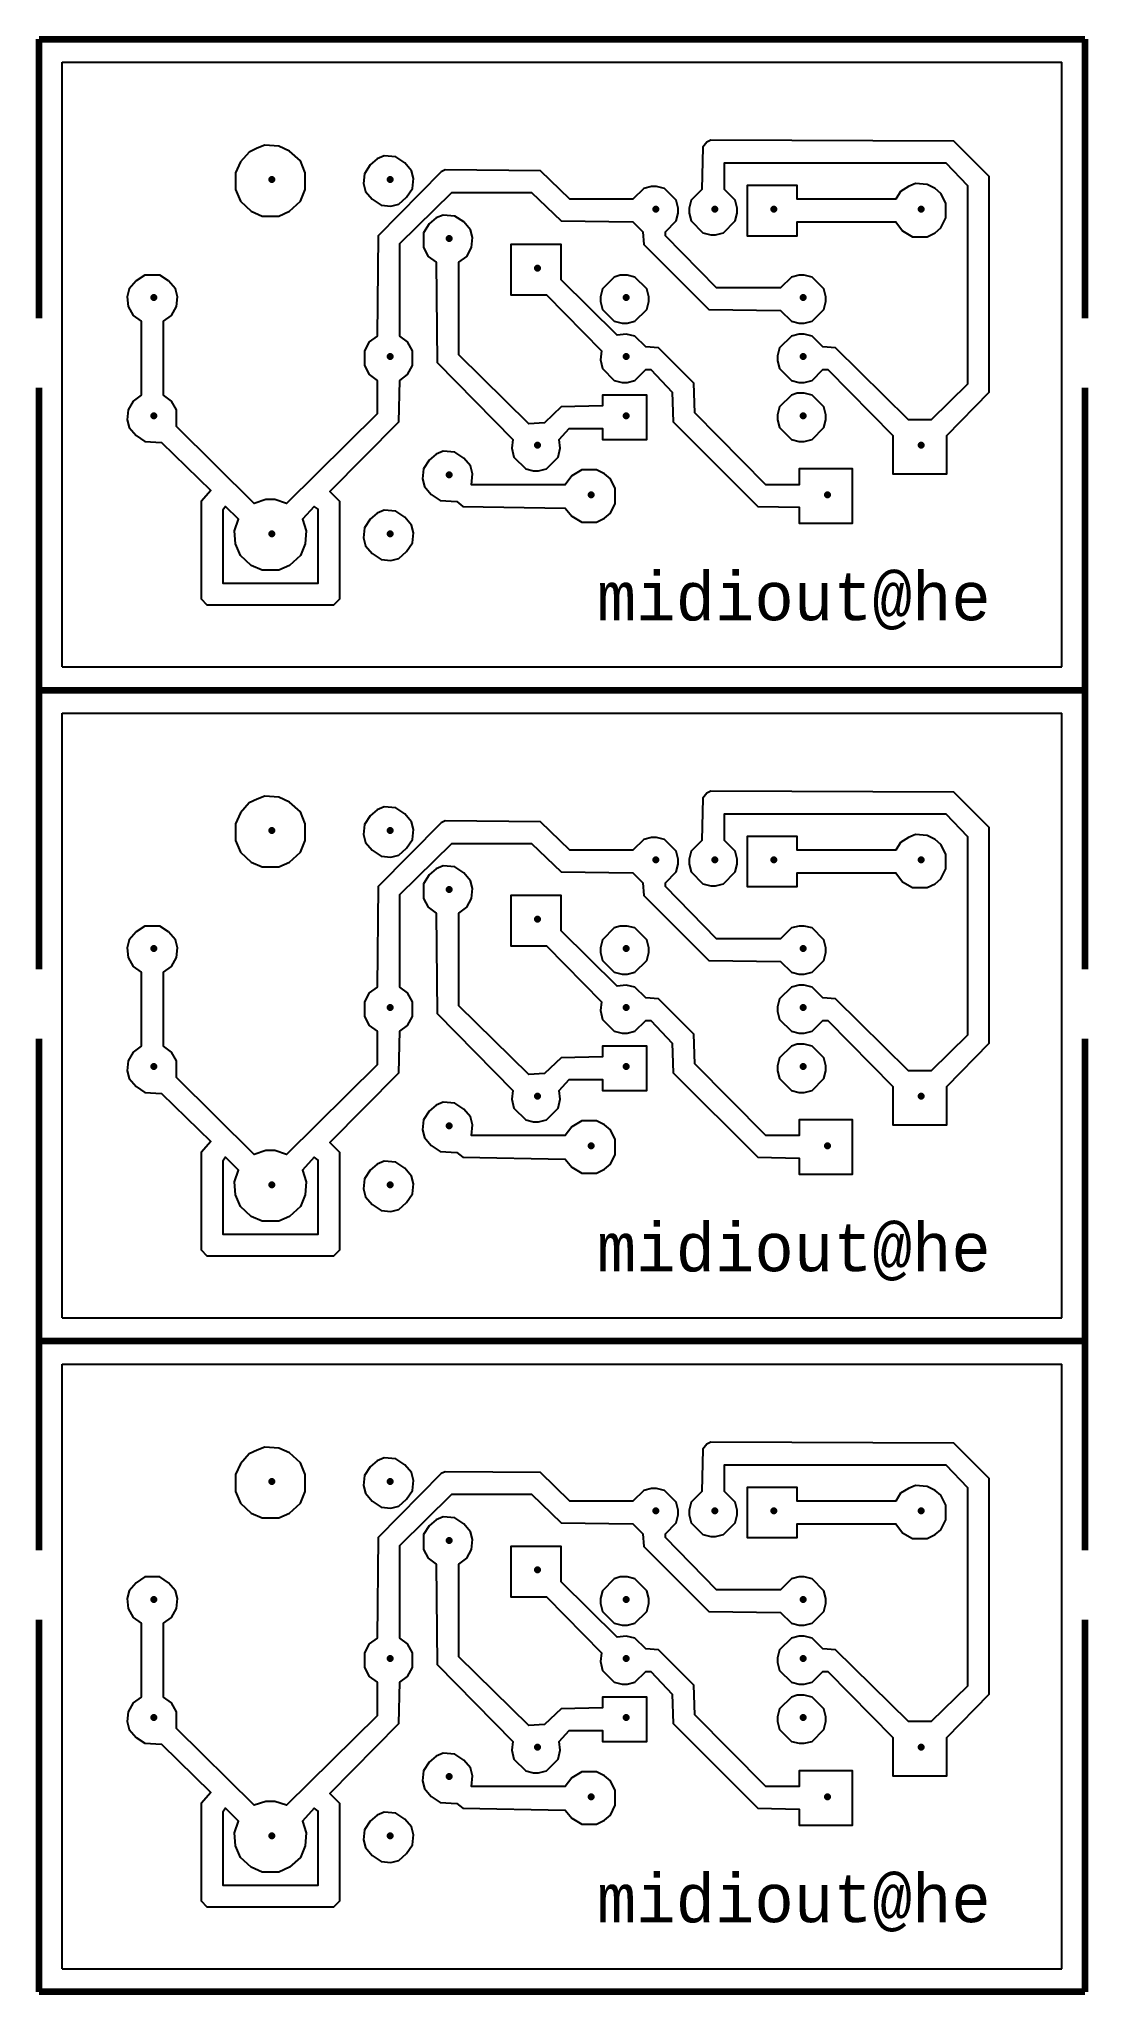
# Model space of a CAD drawing. Header units: millimetres. Extents: x 1 to 46, y 1 to 85.
import ezdxf

# ---------------------------------------------------------------- set-up
doc = ezdxf.new("R2010")
doc.units = ezdxf.units.MM
for name, color, linetype, lineweight, true_color in [('bottom', 1, 'CONTINUOUS', 25, 0xff0000), ('plocica', 7, 'CONTINUOUS', 25, 0x000000), ('rezanje_ostavi', 252, 'CONTINUOUS', 200, 0xa0a0a4), ('rupe', 6, 'CONTINUOUS', 200, 0xff00ff)]:
    doc.layers.add(name, color=color, linetype=linetype, lineweight=lineweight, true_color=true_color)
doc.styles.add('textstyle0', font='')
doc.styles.add('textstyle1', font='')
doc.styles.add('textstyle2', font='')
doc.styles.get('textstyle0').set_extended_font_data('Arial')
doc.styles.get('textstyle1').set_extended_font_data('Arial')
doc.styles.get('textstyle2').set_extended_font_data('Arial')

msp = doc.modelspace()

# ---------------------------------------------------------------- linework, layer by layer
at = {"layer": 'bottom'}
for points in [[(29.897667, 80.648333), (29.897667, 80.648333), (29.728333, 80.563667), (29.559, 80.352), (29.516667, 78.531667), (29.051, 78.066), (28.966333, 77.727333), (28.966333, 77.515667), (29.051, 77.177), (29.559, 76.669), (29.897667, 76.584333), (30.109333, 76.584333), (30.448, 76.669), (30.956, 77.177), (31.040667, 77.515667), (31.040667, 77.727333), (30.956, 78.066), (30.490333, 78.531667), (30.490333, 79.674667), (40.015333, 79.674667), (40.946667, 78.701), (40.946667, 70.149667), (39.380333, 68.625667), (38.406667, 68.625667), (35.274, 71.716), (34.723667, 71.758333), (34.258, 72.224), (33.919333, 72.308667), (33.707667, 72.308667), (33.369, 72.224), (32.861, 71.716), (32.776333, 71.377333), (32.776333, 71.165667), (32.861, 70.827), (33.369, 70.319), (33.707667, 70.234333), (33.919333, 70.234333), (34.258, 70.319), (34.723667, 70.784667), (34.935333, 70.784667), (37.729333, 67.948333), (37.729333, 66.297333), (40.057667, 66.297333), (40.057667, 67.948333), (41.878, 69.811), (41.878, 79.082), (40.354, 80.606), (29.897667, 80.648333)], [(10.720667, 80.436667), (10.720667, 80.436667), (10.382, 80.309667), (10.043333, 80.140333), (9.662333, 79.717), (9.450667, 79.251333), (9.450667, 78.531667), (9.662333, 78.023667), (10.128, 77.600333), (10.593667, 77.388667), (11.313333, 77.388667), (11.779, 77.600333), (12.244667, 78.023667), (12.456333, 78.531667), (12.456333, 79.251333), (12.244667, 79.759333), (11.779, 80.182667), (11.313333, 80.394333), (10.720667, 80.436667)], [(15.843, 79.971), (15.843, 79.971), (15.546667, 79.844), (15.250333, 79.59), (14.996333, 79.209), (14.954, 78.785667), (15.038667, 78.447), (15.335, 78.108333), (15.716, 77.854333), (16.139333, 77.812), (16.478, 77.896667), (16.816667, 78.193), (17.070667, 78.574), (17.113, 78.997333), (17.028333, 79.336), (16.732, 79.674667), (16.351, 79.928667), (15.843, 79.971)], [(18.467667, 79.378333), (18.467667, 79.378333), (18.298333, 79.293667), (15.589, 76.542), (15.546667, 72.224), (15.208, 71.97), (14.996333, 71.589), (14.996333, 70.954), (15.208, 70.573), (15.546667, 70.319), (15.546667, 68.879667), (11.652, 65.027333), (11.144, 65.196667), (10.763, 65.196667), (10.255, 65.027333), (6.910667, 68.329333), (6.910667, 69.049), (6.699, 69.43), (6.360333, 69.684), (6.360333, 72.859), (6.699, 73.113), (6.910667, 73.494), (6.953, 73.917333), (6.868333, 74.256), (6.572, 74.594667), (6.191, 74.848667), (5.556, 74.848667), (5.175, 74.594667), (4.878667, 74.256), (4.794, 73.917333), (4.836333, 73.494), (5.048, 73.113), (5.386667, 72.859), (5.386667, 69.684), (5.048, 69.43), (4.836333, 69.049), (4.794, 68.625667), (4.878667, 68.287), (5.175, 67.948333), (5.556, 67.694333), (6.275667, 67.652), (8.392333, 65.577667), (7.969, 65.112), (7.969, 60.921), (8.223, 60.667), (13.684, 60.667), (13.938, 60.921), (13.938, 65.112), (13.514667, 65.535333), (16.478, 68.541), (16.520333, 70.319), (16.859, 70.573), (17.070667, 70.954), (17.070667, 71.589), (16.859, 71.97), (16.520333, 72.224), (16.520333, 76.203333), (18.764, 78.404667), (22.193, 78.404667), (23.463, 77.177), (26.553333, 77.134667), (26.976667, 76.711333), (27.019, 76.161), (29.813, 73.367), (32.903333, 73.324667), (33.369, 72.859), (33.707667, 72.774333), (33.919333, 72.774333), (34.258, 72.859), (34.766, 73.367), (34.850667, 73.705667), (34.850667, 73.917333), (34.766, 74.256), (34.258, 74.764), (33.919333, 74.848667), (33.707667, 74.848667), (33.369, 74.764), (32.903333, 74.298333), (30.151667, 74.298333), (27.950333, 76.542), (27.950333, 76.711333), (28.416, 77.177), (28.500667, 77.515667), (28.500667, 77.727333), (28.416, 78.066), (27.908, 78.574), (27.569333, 78.658667), (27.357667, 78.658667), (27.019, 78.574), (26.553333, 78.108333), (23.844, 78.108333), (22.574, 79.336), (18.467667, 79.378333)], [(38.703, 78.785667), (38.703, 78.785667), (38.406667, 78.658667), (38.068, 78.447), (37.856333, 78.108333), (33.623, 78.108333), (33.623, 78.701), (31.464, 78.701), (31.464, 76.542), (33.623, 76.542), (33.623, 77.134667), (37.856333, 77.134667), (38.152667, 76.753667), (38.576, 76.499667), (39.211, 76.499667), (39.549667, 76.669), (39.803667, 76.880667), (40.015333, 77.304), (40.015333, 77.939), (39.803667, 78.362333), (39.549667, 78.574), (39.211, 78.743333), (38.703, 78.785667)], [(18.383, 77.431), (18.383, 77.431), (18.086667, 77.304), (17.790333, 77.05), (17.536333, 76.669), (17.536333, 76.034), (17.748, 75.653), (18.086667, 75.399), (18.129, 71.081), (21.388667, 67.779), (21.346333, 67.398), (21.431, 67.017), (21.939, 66.509), (22.277667, 66.424333), (22.489333, 66.424333), (22.828, 66.509), (23.336, 67.017), (23.420667, 67.398), (23.378333, 67.779), (23.801667, 68.244667), (25.241, 68.244667), (25.241, 67.779), (27.146, 67.779), (27.146, 69.684), (25.241, 69.684), (25.241, 69.218333), (23.463, 69.176), (22.743333, 68.498667), (22.066, 68.456333), (19.060333, 71.419667), (19.060333, 75.399), (19.399, 75.653), (19.610667, 76.034), (19.653, 76.457333), (19.568333, 76.796), (19.272, 77.134667), (18.891, 77.388667), (18.383, 77.431)], [(21.304, 76.161), (21.304, 76.161), (21.304, 74.002), (22.828, 74.002), (25.198667, 71.589), (25.156333, 71.208), (25.241, 70.827), (25.749, 70.319), (26.087667, 70.234333), (26.299333, 70.234333), (26.638, 70.319), (27.103667, 70.784667), (27.315333, 70.784667), (28.246667, 69.811), (28.289, 68.541), (31.929667, 64.900333), (33.707667, 64.858), (33.707667, 64.180667), (35.993667, 64.180667), (35.993667, 66.509), (33.707667, 66.509), (33.707667, 65.831667), (32.268333, 65.831667), (29.220333, 68.922), (29.178, 70.192), (27.654, 71.716), (27.103667, 71.758333), (26.638, 72.224), (26.257, 72.308667), (25.876, 72.266333), (23.463, 74.637), (23.463, 76.161), (21.304, 76.161)], [(26.003, 74.848667), (26.003, 74.848667), (25.749, 74.764), (25.241, 74.256), (25.156333, 73.917333), (25.156333, 73.705667), (25.241, 73.367), (25.749, 72.859), (26.087667, 72.774333), (26.299333, 72.774333), (26.638, 72.859), (27.146, 73.367), (27.230667, 73.705667), (27.230667, 73.917333), (27.146, 74.256), (26.638, 74.764), (26.299333, 74.848667), (26.003, 74.848667)], [(33.623, 69.768667), (33.623, 69.768667), (33.369, 69.684), (32.861, 69.176), (32.776333, 68.837333), (32.776333, 68.625667), (32.861, 68.287), (33.369, 67.779), (33.707667, 67.694333), (33.919333, 67.694333), (34.258, 67.779), (34.766, 68.287), (34.850667, 68.625667), (34.850667, 68.837333), (34.766, 69.176), (34.258, 69.684), (33.919333, 69.768667), (33.623, 69.768667)], [(18.383, 67.271), (18.383, 67.271), (18.086667, 67.144), (17.790333, 66.89), (17.536333, 66.509), (17.494, 66.085667), (17.578667, 65.747), (17.875, 65.408333), (18.256, 65.154333), (18.975667, 65.112), (19.229667, 64.900333), (23.632333, 64.815667), (23.928667, 64.477), (24.352, 64.223), (24.987, 64.223), (25.325667, 64.392333), (25.579667, 64.604), (25.791333, 65.027333), (25.791333, 65.662333), (25.579667, 66.085667), (25.325667, 66.297333), (24.987, 66.466667), (24.352, 66.466667), (23.928667, 66.212667), (23.632333, 65.831667), (19.610667, 65.831667), (19.653, 66.297333), (19.568333, 66.636), (19.272, 66.974667), (18.891, 67.228667), (18.383, 67.271)], [(9.027333, 64.900333), (9.027333, 64.900333), (8.900333, 64.731), (8.900333, 61.598333), (13.006667, 61.598333), (13.006667, 64.773333), (12.837333, 64.900333), (12.329333, 64.35), (12.498667, 63.842), (12.456333, 63.291667), (12.244667, 62.783667), (11.779, 62.360333), (11.313333, 62.148667), (10.593667, 62.148667), (10.128, 62.360333), (9.662333, 62.783667), (9.450667, 63.291667), (9.408333, 63.842), (9.577667, 64.35), (9.027333, 64.900333)], [(15.843, 64.731), (15.843, 64.731), (15.546667, 64.604), (15.250333, 64.35), (14.996333, 63.969), (14.954, 63.545667), (15.038667, 63.207), (15.335, 62.868333), (15.716, 62.614333), (16.139333, 62.572), (16.478, 62.656667), (16.816667, 62.953), (17.070667, 63.334), (17.113, 63.757333), (17.028333, 64.096), (16.732, 64.434667), (16.351, 64.688667), (15.843, 64.731)], [(10.720667, 52.436667), (10.720667, 52.436667), (10.382, 52.309667), (10.043333, 52.140333), (9.662333, 51.717), (9.450667, 51.251333), (9.450667, 50.531667), (9.662333, 50.023667), (10.128, 49.600333), (10.593667, 49.388667), (11.313333, 49.388667), (11.779, 49.600333), (12.244667, 50.023667), (12.456333, 50.531667), (12.456333, 51.251333), (12.244667, 51.759333), (11.779, 52.182667), (11.313333, 52.394333), (10.720667, 52.436667)], [(29.897667, 52.648333), (29.897667, 52.648333), (29.728333, 52.563667), (29.559, 52.352), (29.516667, 50.531667), (29.051, 50.066), (28.966333, 49.727333), (28.966333, 49.515667), (29.051, 49.177), (29.559, 48.669), (29.897667, 48.584333), (30.109333, 48.584333), (30.448, 48.669), (30.956, 49.177), (31.040667, 49.515667), (31.040667, 49.727333), (30.956, 50.066), (30.490333, 50.531667), (30.490333, 51.674667), (40.015333, 51.674667), (40.946667, 50.701), (40.946667, 42.149667), (39.380333, 40.625667), (38.406667, 40.625667), (35.274, 43.716), (34.723667, 43.758333), (34.258, 44.224), (33.919333, 44.308667), (33.707667, 44.308667), (33.369, 44.224), (32.861, 43.716), (32.776333, 43.377333), (32.776333, 43.165667), (32.861, 42.827), (33.369, 42.319), (33.707667, 42.234333), (33.919333, 42.234333), (34.258, 42.319), (34.723667, 42.784667), (34.935333, 42.784667), (37.729333, 39.948333), (37.729333, 38.297333), (40.057667, 38.297333), (40.057667, 39.948333), (41.878, 41.811), (41.878, 51.082), (40.354, 52.606), (29.897667, 52.648333)], [(18.467667, 51.378333), (18.467667, 51.378333), (18.298333, 51.293667), (15.589, 48.542), (15.546667, 44.224), (15.208, 43.97), (14.996333, 43.589), (14.996333, 42.954), (15.208, 42.573), (15.546667, 42.319), (15.546667, 40.879667), (11.652, 37.027333), (11.144, 37.196667), (10.763, 37.196667), (10.255, 37.027333), (6.910667, 40.329333), (6.910667, 41.049), (6.699, 41.43), (6.360333, 41.684), (6.360333, 44.859), (6.699, 45.113), (6.910667, 45.494), (6.953, 45.917333), (6.868333, 46.256), (6.572, 46.594667), (6.191, 46.848667), (5.556, 46.848667), (5.175, 46.594667), (4.878667, 46.256), (4.794, 45.917333), (4.836333, 45.494), (5.048, 45.113), (5.386667, 44.859), (5.386667, 41.684), (5.048, 41.43), (4.836333, 41.049), (4.794, 40.625667), (4.878667, 40.287), (5.175, 39.948333), (5.556, 39.694333), (6.275667, 39.652), (8.392333, 37.577667), (7.969, 37.112), (7.969, 32.921), (8.223, 32.667), (13.684, 32.667), (13.938, 32.921), (13.938, 37.112), (13.514667, 37.535333), (16.478, 40.541), (16.520333, 42.319), (16.859, 42.573), (17.070667, 42.954), (17.070667, 43.589), (16.859, 43.97), (16.520333, 44.224), (16.520333, 48.203333), (18.764, 50.404667), (22.193, 50.404667), (23.463, 49.177), (26.553333, 49.134667), (26.976667, 48.711333), (27.019, 48.161), (29.813, 45.367), (32.903333, 45.324667), (33.369, 44.859), (33.707667, 44.774333), (33.919333, 44.774333), (34.258, 44.859), (34.766, 45.367), (34.850667, 45.705667), (34.850667, 45.917333), (34.766, 46.256), (34.258, 46.764), (33.919333, 46.848667), (33.707667, 46.848667), (33.369, 46.764), (32.903333, 46.298333), (30.151667, 46.298333), (27.950333, 48.542), (27.950333, 48.711333), (28.416, 49.177), (28.500667, 49.515667), (28.500667, 49.727333), (28.416, 50.066), (27.908, 50.574), (27.569333, 50.658667), (27.357667, 50.658667), (27.019, 50.574), (26.553333, 50.108333), (23.844, 50.108333), (22.574, 51.336), (18.467667, 51.378333)], [(15.843, 51.971), (15.843, 51.971), (15.546667, 51.844), (15.250333, 51.59), (14.996333, 51.209), (14.954, 50.785667), (15.038667, 50.447), (15.335, 50.108333), (15.716, 49.854333), (16.139333, 49.812), (16.478, 49.896667), (16.816667, 50.193), (17.070667, 50.574), (17.113, 50.997333), (17.028333, 51.336), (16.732, 51.674667), (16.351, 51.928667), (15.843, 51.971)], [(38.703, 50.785667), (38.703, 50.785667), (38.406667, 50.658667), (38.068, 50.447), (37.856333, 50.108333), (33.623, 50.108333), (33.623, 50.701), (31.464, 50.701), (31.464, 48.542), (33.623, 48.542), (33.623, 49.134667), (37.856333, 49.134667), (38.152667, 48.753667), (38.576, 48.499667), (39.211, 48.499667), (39.549667, 48.669), (39.803667, 48.880667), (40.015333, 49.304), (40.015333, 49.939), (39.803667, 50.362333), (39.549667, 50.574), (39.211, 50.743333), (38.703, 50.785667)], [(18.383, 49.431), (18.383, 49.431), (18.086667, 49.304), (17.790333, 49.05), (17.536333, 48.669), (17.536333, 48.034), (17.748, 47.653), (18.086667, 47.399), (18.129, 43.081), (21.388667, 39.779), (21.346333, 39.398), (21.431, 39.017), (21.939, 38.509), (22.277667, 38.424333), (22.489333, 38.424333), (22.828, 38.509), (23.336, 39.017), (23.420667, 39.398), (23.378333, 39.779), (23.801667, 40.244667), (25.241, 40.244667), (25.241, 39.779), (27.146, 39.779), (27.146, 41.684), (25.241, 41.684), (25.241, 41.218333), (23.463, 41.176), (22.743333, 40.498667), (22.066, 40.456333), (19.060333, 43.419667), (19.060333, 47.399), (19.399, 47.653), (19.610667, 48.034), (19.653, 48.457333), (19.568333, 48.796), (19.272, 49.134667), (18.891, 49.388667), (18.383, 49.431)], [(21.304, 48.161), (21.304, 48.161), (21.304, 46.002), (22.828, 46.002), (25.198667, 43.589), (25.156333, 43.208), (25.241, 42.827), (25.749, 42.319), (26.087667, 42.234333), (26.299333, 42.234333), (26.638, 42.319), (27.103667, 42.784667), (27.315333, 42.784667), (28.246667, 41.811), (28.289, 40.541), (31.929667, 36.900333), (33.707667, 36.858), (33.707667, 36.180667), (35.993667, 36.180667), (35.993667, 38.509), (33.707667, 38.509), (33.707667, 37.831667), (32.268333, 37.831667), (29.220333, 40.922), (29.178, 42.192), (27.654, 43.716), (27.103667, 43.758333), (26.638, 44.224), (26.257, 44.308667), (25.876, 44.266333), (23.463, 46.637), (23.463, 48.161), (21.304, 48.161)], [(26.003, 46.848667), (26.003, 46.848667), (25.749, 46.764), (25.241, 46.256), (25.156333, 45.917333), (25.156333, 45.705667), (25.241, 45.367), (25.749, 44.859), (26.087667, 44.774333), (26.299333, 44.774333), (26.638, 44.859), (27.146, 45.367), (27.230667, 45.705667), (27.230667, 45.917333), (27.146, 46.256), (26.638, 46.764), (26.299333, 46.848667), (26.003, 46.848667)], [(33.623, 41.768667), (33.623, 41.768667), (33.369, 41.684), (32.861, 41.176), (32.776333, 40.837333), (32.776333, 40.625667), (32.861, 40.287), (33.369, 39.779), (33.707667, 39.694333), (33.919333, 39.694333), (34.258, 39.779), (34.766, 40.287), (34.850667, 40.625667), (34.850667, 40.837333), (34.766, 41.176), (34.258, 41.684), (33.919333, 41.768667), (33.623, 41.768667)], [(18.383, 39.271), (18.383, 39.271), (18.086667, 39.144), (17.790333, 38.89), (17.536333, 38.509), (17.494, 38.085667), (17.578667, 37.747), (17.875, 37.408333), (18.256, 37.154333), (18.975667, 37.112), (19.229667, 36.900333), (23.632333, 36.815667), (23.928667, 36.477), (24.352, 36.223), (24.987, 36.223), (25.325667, 36.392333), (25.579667, 36.604), (25.791333, 37.027333), (25.791333, 37.662333), (25.579667, 38.085667), (25.325667, 38.297333), (24.987, 38.466667), (24.352, 38.466667), (23.928667, 38.212667), (23.632333, 37.831667), (19.610667, 37.831667), (19.653, 38.297333), (19.568333, 38.636), (19.272, 38.974667), (18.891, 39.228667), (18.383, 39.271)], [(9.027333, 36.900333), (9.027333, 36.900333), (8.900333, 36.731), (8.900333, 33.598333), (13.006667, 33.598333), (13.006667, 36.773333), (12.837333, 36.900333), (12.329333, 36.35), (12.498667, 35.842), (12.456333, 35.291667), (12.244667, 34.783667), (11.779, 34.360333), (11.313333, 34.148667), (10.593667, 34.148667), (10.128, 34.360333), (9.662333, 34.783667), (9.450667, 35.291667), (9.408333, 35.842), (9.577667, 36.35), (9.027333, 36.900333)], [(15.843, 36.731), (15.843, 36.731), (15.546667, 36.604), (15.250333, 36.35), (14.996333, 35.969), (14.954, 35.545667), (15.038667, 35.207), (15.335, 34.868333), (15.716, 34.614333), (16.139333, 34.572), (16.478, 34.656667), (16.816667, 34.953), (17.070667, 35.334), (17.113, 35.757333), (17.028333, 36.096), (16.732, 36.434667), (16.351, 36.688667), (15.843, 36.731)], [(10.720667, 24.436667), (10.720667, 24.436667), (10.382, 24.309667), (10.043333, 24.140333), (9.662333, 23.717), (9.450667, 23.251333), (9.450667, 22.531667), (9.662333, 22.023667), (10.128, 21.600333), (10.593667, 21.388667), (11.313333, 21.388667), (11.779, 21.600333), (12.244667, 22.023667), (12.456333, 22.531667), (12.456333, 23.251333), (12.244667, 23.759333), (11.779, 24.182667), (11.313333, 24.394333), (10.720667, 24.436667)], [(29.897667, 24.648333), (29.897667, 24.648333), (29.728333, 24.563667), (29.559, 24.352), (29.516667, 22.531667), (29.051, 22.066), (28.966333, 21.727333), (28.966333, 21.515667), (29.051, 21.177), (29.559, 20.669), (29.897667, 20.584333), (30.109333, 20.584333), (30.448, 20.669), (30.956, 21.177), (31.040667, 21.515667), (31.040667, 21.727333), (30.956, 22.066), (30.490333, 22.531667), (30.490333, 23.674667), (40.015333, 23.674667), (40.946667, 22.701), (40.946667, 14.149667), (39.380333, 12.625667), (38.406667, 12.625667), (35.274, 15.716), (34.723667, 15.758333), (34.258, 16.224), (33.919333, 16.308667), (33.707667, 16.308667), (33.369, 16.224), (32.861, 15.716), (32.776333, 15.377333), (32.776333, 15.165667), (32.861, 14.827), (33.369, 14.319), (33.707667, 14.234333), (33.919333, 14.234333), (34.258, 14.319), (34.723667, 14.784667), (34.935333, 14.784667), (37.729333, 11.948333), (37.729333, 10.297333), (40.057667, 10.297333), (40.057667, 11.948333), (41.878, 13.811), (41.878, 23.082), (40.354, 24.606), (29.897667, 24.648333)], [(15.843, 23.971), (15.843, 23.971), (15.546667, 23.844), (15.250333, 23.59), (14.996333, 23.209), (14.954, 22.785667), (15.038667, 22.447), (15.335, 22.108333), (15.716, 21.854333), (16.139333, 21.812), (16.478, 21.896667), (16.816667, 22.193), (17.070667, 22.574), (17.113, 22.997333), (17.028333, 23.336), (16.732, 23.674667), (16.351, 23.928667), (15.843, 23.971)], [(18.467667, 23.378333), (18.467667, 23.378333), (18.298333, 23.293667), (15.589, 20.542), (15.546667, 16.224), (15.208, 15.97), (14.996333, 15.589), (14.996333, 14.954), (15.208, 14.573), (15.546667, 14.319), (15.546667, 12.879667), (11.652, 9.027333), (11.144, 9.196667), (10.763, 9.196667), (10.255, 9.027333), (6.910667, 12.329333), (6.910667, 13.049), (6.699, 13.43), (6.360333, 13.684), (6.360333, 16.859), (6.699, 17.113), (6.910667, 17.494), (6.953, 17.917333), (6.868333, 18.256), (6.572, 18.594667), (6.191, 18.848667), (5.556, 18.848667), (5.175, 18.594667), (4.878667, 18.256), (4.794, 17.917333), (4.836333, 17.494), (5.048, 17.113), (5.386667, 16.859), (5.386667, 13.684), (5.048, 13.43), (4.836333, 13.049), (4.794, 12.625667), (4.878667, 12.287), (5.175, 11.948333), (5.556, 11.694333), (6.275667, 11.652), (8.392333, 9.577667), (7.969, 9.112), (7.969, 4.921), (8.223, 4.667), (13.684, 4.667), (13.938, 4.921), (13.938, 9.112), (13.514667, 9.535333), (16.478, 12.541), (16.520333, 14.319), (16.859, 14.573), (17.070667, 14.954), (17.070667, 15.589), (16.859, 15.97), (16.520333, 16.224), (16.520333, 20.203333), (18.764, 22.404667), (22.193, 22.404667), (23.463, 21.177), (26.553333, 21.134667), (26.976667, 20.711333), (27.019, 20.161), (29.813, 17.367), (32.903333, 17.324667), (33.369, 16.859), (33.707667, 16.774333), (33.919333, 16.774333), (34.258, 16.859), (34.766, 17.367), (34.850667, 17.705667), (34.850667, 17.917333), (34.766, 18.256), (34.258, 18.764), (33.919333, 18.848667), (33.707667, 18.848667), (33.369, 18.764), (32.903333, 18.298333), (30.151667, 18.298333), (27.950333, 20.542), (27.950333, 20.711333), (28.416, 21.177), (28.500667, 21.515667), (28.500667, 21.727333), (28.416, 22.066), (27.908, 22.574), (27.569333, 22.658667), (27.357667, 22.658667), (27.019, 22.574), (26.553333, 22.108333), (23.844, 22.108333), (22.574, 23.336), (18.467667, 23.378333)], [(38.703, 22.785667), (38.703, 22.785667), (38.406667, 22.658667), (38.068, 22.447), (37.856333, 22.108333), (33.623, 22.108333), (33.623, 22.701), (31.464, 22.701), (31.464, 20.542), (33.623, 20.542), (33.623, 21.134667), (37.856333, 21.134667), (38.152667, 20.753667), (38.576, 20.499667), (39.211, 20.499667), (39.549667, 20.669), (39.803667, 20.880667), (40.015333, 21.304), (40.015333, 21.939), (39.803667, 22.362333), (39.549667, 22.574), (39.211, 22.743333), (38.703, 22.785667)], [(18.383, 21.431), (18.383, 21.431), (18.086667, 21.304), (17.790333, 21.05), (17.536333, 20.669), (17.536333, 20.034), (17.748, 19.653), (18.086667, 19.399), (18.129, 15.081), (21.388667, 11.779), (21.346333, 11.398), (21.431, 11.017), (21.939, 10.509), (22.277667, 10.424333), (22.489333, 10.424333), (22.828, 10.509), (23.336, 11.017), (23.420667, 11.398), (23.378333, 11.779), (23.801667, 12.244667), (25.241, 12.244667), (25.241, 11.779), (27.146, 11.779), (27.146, 13.684), (25.241, 13.684), (25.241, 13.218333), (23.463, 13.176), (22.743333, 12.498667), (22.066, 12.456333), (19.060333, 15.419667), (19.060333, 19.399), (19.399, 19.653), (19.610667, 20.034), (19.653, 20.457333), (19.568333, 20.796), (19.272, 21.134667), (18.891, 21.388667), (18.383, 21.431)], [(21.304, 20.161), (21.304, 20.161), (21.304, 18.002), (22.828, 18.002), (25.198667, 15.589), (25.156333, 15.208), (25.241, 14.827), (25.749, 14.319), (26.087667, 14.234333), (26.299333, 14.234333), (26.638, 14.319), (27.103667, 14.784667), (27.315333, 14.784667), (28.246667, 13.811), (28.289, 12.541), (31.929667, 8.900333), (33.707667, 8.858), (33.707667, 8.180667), (35.993667, 8.180667), (35.993667, 10.509), (33.707667, 10.509), (33.707667, 9.831667), (32.268333, 9.831667), (29.220333, 12.922), (29.178, 14.192), (27.654, 15.716), (27.103667, 15.758333), (26.638, 16.224), (26.257, 16.308667), (25.876, 16.266333), (23.463, 18.637), (23.463, 20.161), (21.304, 20.161)], [(26.003, 18.848667), (26.003, 18.848667), (25.749, 18.764), (25.241, 18.256), (25.156333, 17.917333), (25.156333, 17.705667), (25.241, 17.367), (25.749, 16.859), (26.087667, 16.774333), (26.299333, 16.774333), (26.638, 16.859), (27.146, 17.367), (27.230667, 17.705667), (27.230667, 17.917333), (27.146, 18.256), (26.638, 18.764), (26.299333, 18.848667), (26.003, 18.848667)], [(33.623, 13.768667), (33.623, 13.768667), (33.369, 13.684), (32.861, 13.176), (32.776333, 12.837333), (32.776333, 12.625667), (32.861, 12.287), (33.369, 11.779), (33.707667, 11.694333), (33.919333, 11.694333), (34.258, 11.779), (34.766, 12.287), (34.850667, 12.625667), (34.850667, 12.837333), (34.766, 13.176), (34.258, 13.684), (33.919333, 13.768667), (33.623, 13.768667)], [(18.383, 11.271), (18.383, 11.271), (18.086667, 11.144), (17.790333, 10.89), (17.536333, 10.509), (17.494, 10.085667), (17.578667, 9.747), (17.875, 9.408333), (18.256, 9.154333), (18.975667, 9.112), (19.229667, 8.900333), (23.632333, 8.815667), (23.928667, 8.477), (24.352, 8.223), (24.987, 8.223), (25.325667, 8.392333), (25.579667, 8.604), (25.791333, 9.027333), (25.791333, 9.662333), (25.579667, 10.085667), (25.325667, 10.297333), (24.987, 10.466667), (24.352, 10.466667), (23.928667, 10.212667), (23.632333, 9.831667), (19.610667, 9.831667), (19.653, 10.297333), (19.568333, 10.636), (19.272, 10.974667), (18.891, 11.228667), (18.383, 11.271)], [(9.027333, 8.900333), (9.027333, 8.900333), (8.900333, 8.731), (8.900333, 5.598333), (13.006667, 5.598333), (13.006667, 8.773333), (12.837333, 8.900333), (12.329333, 8.35), (12.498667, 7.842), (12.456333, 7.291667), (12.244667, 6.783667), (11.779, 6.360333), (11.313333, 6.148667), (10.593667, 6.148667), (10.128, 6.360333), (9.662333, 6.783667), (9.450667, 7.291667), (9.408333, 7.842), (9.577667, 8.35), (9.027333, 8.900333)], [(15.843, 8.731), (15.843, 8.731), (15.546667, 8.604), (15.250333, 8.35), (14.996333, 7.969), (14.954, 7.545667), (15.038667, 7.207), (15.335, 6.868333), (15.716, 6.614333), (16.139333, 6.572), (16.478, 6.656667), (16.816667, 6.953), (17.070667, 7.334), (17.113, 7.757333), (17.028333, 8.096), (16.732, 8.434667), (16.351, 8.688667), (15.843, 8.731)]]:
    msp.add_lwpolyline(points, dxfattribs=at)
at = {"layer": 'plocica'}
for p, q in [((2, 58), (2, 84)), ((2, 84), (45, 84)), ((45, 58), (45, 84)), ((2, 58), (45, 58)), ((2, 30), (2, 56)), ((2, 56), (45, 56)), ((45, 30), (45, 56)), ((2, 30), (45, 30)), ((2, 2), (2, 28)), ((2, 28), (45, 28)), ((45, 2), (45, 28)), ((2, 2), (45, 2))]:
    msp.add_line(p, q, dxfattribs=at)
at = {"layer": 'rezanje_ostavi'}
for p, q in [((1, 85), (46, 85)), ((1, 73), (1, 85)), ((46, 85), (46, 73)), ((1, 57), (1, 70)), ((46, 70), (46, 45)), ((1, 45), (1, 57)), ((1, 57), (46, 57)), ((1, 29), (1, 42)), ((46, 42), (46, 20)), ((1, 20), (1, 29)), ((1, 29), (46, 29)), ((1, 1), (1, 17)), ((46, 17), (46, 1)), ((46, 1), (1, 1))]:
    msp.add_line(p, q, dxfattribs=at)
at = {"layer": 'rupe'}
for p in [(11.02, 78.96), (16.1, 78.96), (27.53, 77.69), (30.07, 77.69), (32.61, 77.69), (38.96, 77.69), (18.64, 76.42), (22.45, 75.15), (5.94, 73.88), (26.26, 73.88), (33.88, 73.88), (16.1, 71.34), (26.26, 71.34), (33.88, 71.34), (5.94, 68.8), (26.26, 68.8), (33.88, 68.8), (22.45, 67.53), (38.96, 67.53), (18.64, 66.26), (24.756909, 65.395495), (34.916909, 65.395495), (11.02, 63.72), (16.1, 63.72), (11.02, 50.96), (16.1, 50.96), (27.53, 49.69), (30.07, 49.69), (32.61, 49.69), (38.96, 49.69), (18.64, 48.42), (22.45, 47.15), (5.94, 45.88), (26.26, 45.88), (33.88, 45.88), (16.1, 43.34), (26.26, 43.34), (33.88, 43.34), (5.94, 40.8), (26.26, 40.8), (33.88, 40.8), (22.45, 39.53), (38.96, 39.53), (18.64, 38.26), (24.756909, 37.395495), (34.916909, 37.395495), (11.02, 35.72), (16.1, 35.72), (11.02, 22.96), (16.1, 22.96), (27.53, 21.69), (30.07, 21.69), (32.61, 21.69), (38.96, 21.69), (18.64, 20.42), (22.45, 19.15), (5.94, 17.88), (26.26, 17.88), (33.88, 17.88), (16.1, 15.34), (26.26, 15.34), (33.88, 15.34), (5.94, 12.8), (26.26, 12.8), (33.88, 12.8), (22.45, 11.53), (38.96, 11.53), (18.64, 10.26), (24.756909, 9.395495), (34.916909, 9.395495), (11.02, 7.72), (16.1, 7.72)]:
    msp.add_point(p, dxfattribs=at)

# ---------------------------------------------------------------- texts
at = {"layer": 'rupe', "char_height": 1, "attachment_point": 1}
for insert, style in [((25, 62), 'textstyle2'), ((25, 34), 'textstyle1'), ((25, 6), 'textstyle0')]:
    msp.add_mtext('\\fMonospace|b0|i0|c0|p0;\\H2;midiout@he', dxfattribs=dict(at, insert=insert, style=style))

doc.saveas('drawing.dxf')
